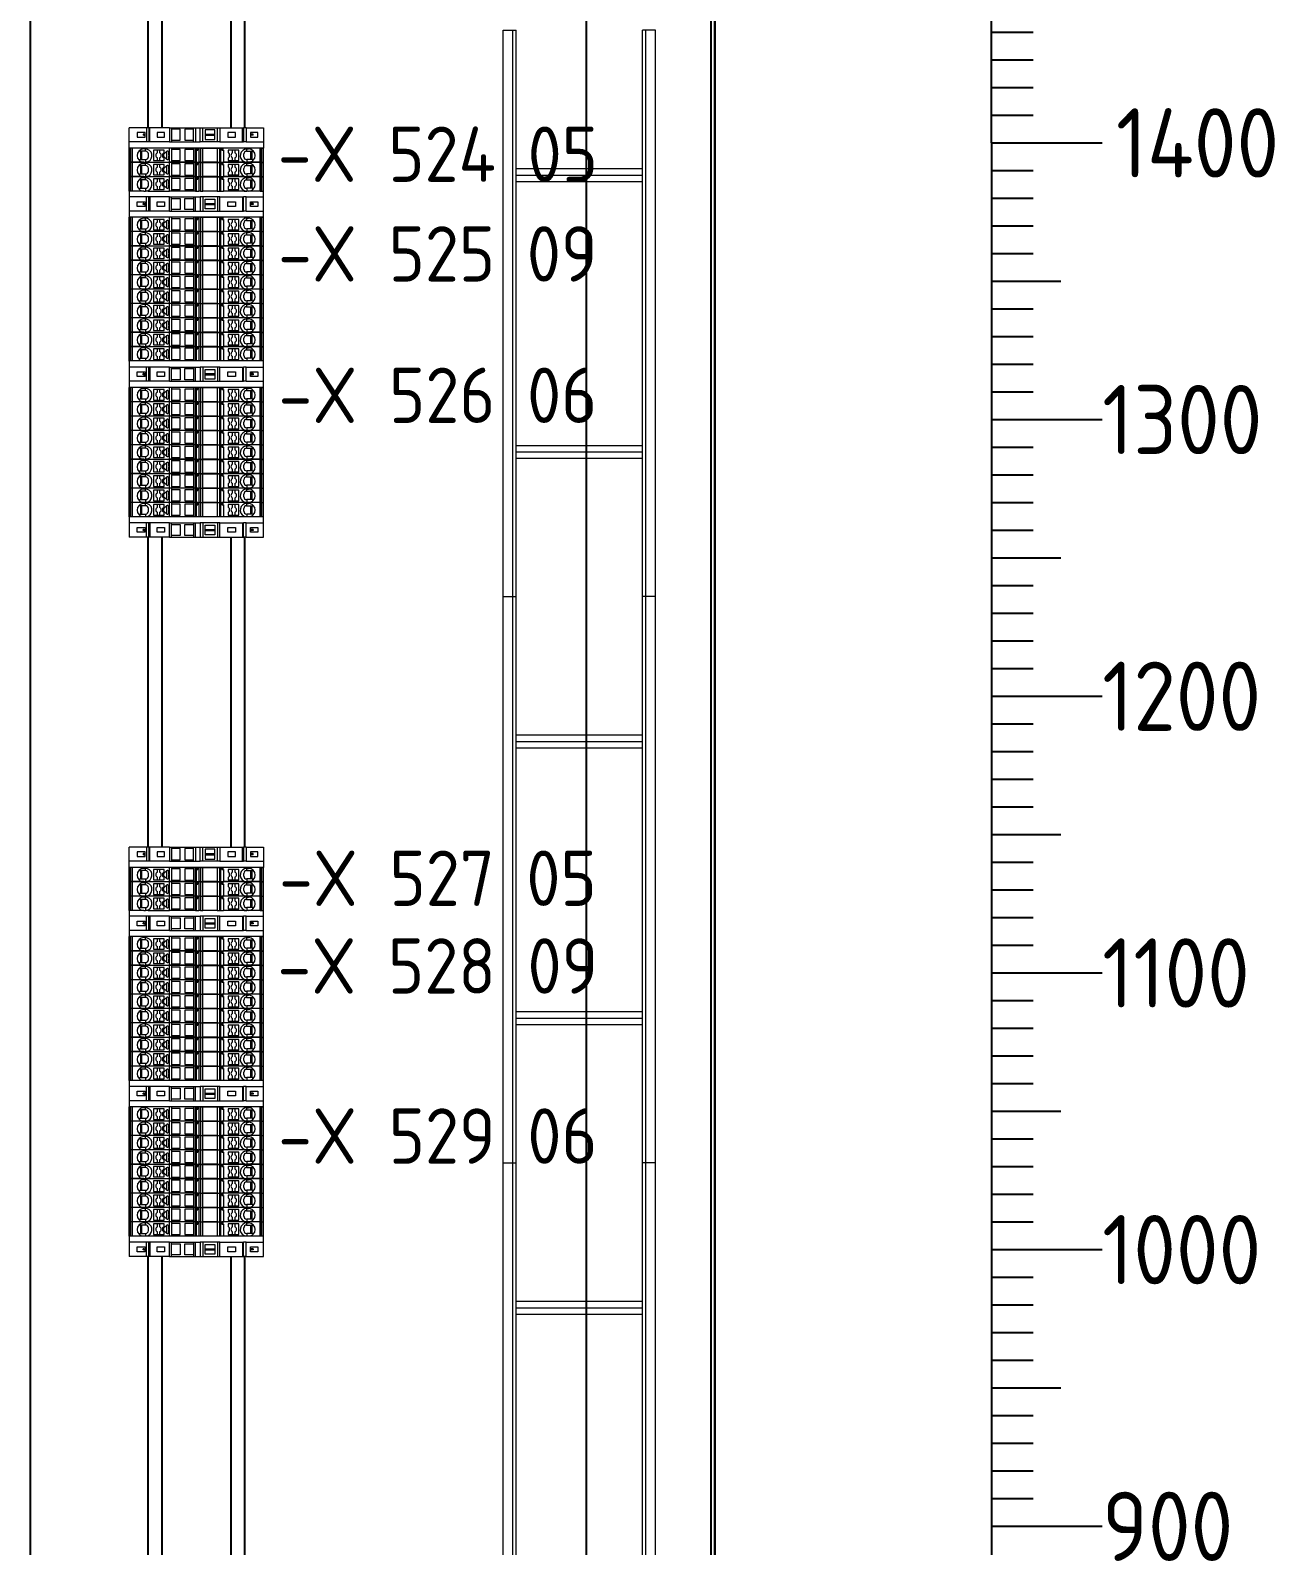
# Model space of a CAD drawing. Header units: millimetres. Extents: x 0 to 69574, y -5 to 41746.
# Drawn here: x 45980 to 46430, y 11662 to 12210 of the extents above; entities that cross this region are included whole.
import ezdxf
from ezdxf.enums import TextEntityAlignment as Align

# ---------------------------------------------------------------- set-up
doc = ezdxf.new("R2010")
doc.units = ezdxf.units.MM
doc.set_wipeout_variables(frame=1)
doc.layers.add('000-PI-Oprema', color=30, linetype='Continuous', lineweight=5)
doc.layers.add('SI-ORMAR-Oprema', color=30, linetype='Continuous', lineweight=5)
for name, color, linetype in [('000-PI-ORMAR', 2, 'Continuous'), ('000-PI_TEXT', 7, 'Continuous'), ('002-PI-Kabelska kanalica', 150, 'Continuous'), ('004-PI-DIN Šina', 3, 'Continuous')]:
    doc.layers.add(name, color=color, linetype=linetype)
doc.styles.add('PI0', font='isocpeur.ttf', dxfattribs={"width": 0.9})

# ---------------------------------------------------------------- blocks, each defined once
blk = doc.blocks.new('*U1095')
at = {"layer": '002-PI-Kabelska kanalica'}
blk.add_line((-20, -100), (-20, 1510), dxfattribs=at)
blk = doc.blocks.new('*U1407')
at = {"layer": '004-PI-DIN Šina'}
blk.add_lwpolyline([(1610, -17.5), (1610, 17.5), (0, 17.5), (0, -17.5)], close=True, dxfattribs=at)
for points in [[(0, 12.5), (1610, 12.5)], [(0, -12.5), (1610, -12.5)]]:
    blk.add_lwpolyline(points, dxfattribs=at)
blk = doc.blocks.new('*U1089')
at = {"layer": '000-PI-Oprema', "ltscale": 0.25}
for p, q in [((-5, 1336.55), (-0.33, 1336.55)), ((-5, 1336.55), (-0.33, 1336.55)), ((-5, 1131.88), (-5, 1336.55)), ((-1.5, 1336.55), (-1.5, 1336.55)), ((-1.5, 1131.88), (-1.5, 1336.55)), ((-0.33, 1131.88), (-0.33, 1336.55)), ((50, 1336.55), (45.33, 1336.55)), ((50, 1336.55), (45.33, 1336.55)), ((45.33, 1131.88), (45.33, 1336.55)), ((46.5, 1131.88), (46.5, 1336.55)), ((50, 1131.88), (50, 1336.55)), ((-0.33, 1286.55), (45.33, 1286.55)), ((-0.33, 1284.21), (45.33, 1284.21)), ((-0.33, 1186.55), (45.33, 1186.55)), ((-0.33, 1184.21), (45.33, 1184.21)), ((-5, 1131.88), (-0.33, 1131.88)), ((-5, 1131.88), (-0.33, 1131.88)), ((-5, 927.21), (-5, 1131.88)), ((-1.5, 1131.88), (-1.5, 1131.88)), ((-1.5, 927.21), (-1.5, 1131.88)), ((-0.33, 927.21), (-0.33, 1131.88)), ((50, 1131.88), (45.33, 1131.88)), ((50, 1131.88), (45.33, 1131.88)), ((45.33, 927.21), (45.33, 1131.88)), ((46.5, 927.21), (46.5, 1131.88)), ((50, 927.21), (50, 1131.88)), ((-0.33, 1081.88), (45.33, 1081.88)), ((-0.33, 1079.55), (45.33, 1079.55)), ((-0.33, 981.88), (45.33, 981.88)), ((-0.33, 979.55), (45.33, 979.55)), ((-5, 927.21), (-0.33, 927.21)), ((-5, 927.21), (-0.33, 927.21)), ((-5, 722.54), (-5, 927.21)), ((-1.5, 927.21), (-1.5, 927.21)), ((-1.5, 722.54), (-1.5, 927.21)), ((-0.33, 722.54), (-0.33, 927.21)), ((50, 927.21), (45.33, 927.21)), ((50, 927.21), (45.33, 927.21)), ((45.33, 722.54), (45.33, 927.21)), ((46.5, 722.54), (46.5, 927.21)), ((50, 722.54), (50, 927.21)), ((-0.33, 877.21), (45.33, 877.21)), ((-0.33, 874.88), (45.33, 874.88))]:
    blk.add_line(p, q, dxfattribs=at)
for points in [[(-0.33, 1281.88), (45.33, 1281.88)], [(-0.33, 1181.88), (45.33, 1181.88)], [(-0.33, 1077.21), (45.33, 1077.21)], [(-0.33, 977.21), (45.33, 977.21)], [(-0.33, 872.54), (45.33, 872.54)]]:
    blk.add_lwpolyline(points, dxfattribs=at)
blk = doc.blocks.new('montažnaa')
at = {"layer": '000-PI-ORMAR'}
blk.add_line((46867.64, 28809.4), (46867.64, 26919.4), dxfattribs=at)
blk = doc.blocks.new('*U402')
blk.add_wipeout([(-24.3, -7.35), (24.3, -7.35), (24.3, 0), (-24.3, 0)])
at = {"layer": 'SI-ORMAR-Oprema'}
for p, q in [((-18.03, 0), (-24.3, 0)), ((-18.03, 0), (-18.03, -5.15)), ((-17.1, 0), (-18.03, 0)), ((-17.1, 0), (-17.1, -5.15)), ((-17, 0), (-17.1, 0)), ((-17, -5.15), (-17, 0)), ((-16.74, 0), (-17, 0)), ((-16.74, -5.15), (-16.74, 0)), ((-9.72, 0), (-16.74, 0)), ((-9.72, 0), (-9, 0)), ((-9.72, 0), (-9.72, -5.15)), ((-9, 0), (-9, -0.57)), ((-9, 0), (-1, 0)), ((-1, 0), (-0.28, 0)), ((-1, -0.57), (-1, 0)), ((-0.28, 0), (1.39, 0)), ((-0.28, 0), (-0.28, -5.15)), ((1.39, 0), (2.32, 0)), ((1.39, -5.15), (1.39, 0)), ((2.32, 0), (7.69, 0)), ((2.32, -5.15), (2.32, 0)), ((7.69, -5.15), (7.69, 0)), ((7.69, 0), (8.51, 0)), ((8.51, 0), (8.51, -5.15)), ((8.51, 0), (16.74, 0)), ((16.74, -5.15), (16.74, 0)), ((16.74, 0), (17, 0)), ((17, 0), (17, -5.15)), ((17, 0), (17.1, 0)), ((17.1, 0), (17.1, -5.15)), ((18.03, 0), (17.1, 0)), ((18.03, 0), (18.03, -5.15)), ((18.03, 0), (24.3, 0)), ((24.3, 0), (24.3, -7.35)), ((-24.3, -7.35), (-24.3, 0)), ((-18.03, -5.15), (-24.3, -5.15)), ((-21.4, -1.72), (-21.4, -3.42)), ((-18.5, -1.72), (-21.4, -1.72)), ((-21.4, -3.42), (-18.5, -3.42)), ((-19.01, -2.37), (-19.15, -2.37)), ((-19.15, -2.37), (-19.15, -2.77)), ((-19.01, -2.77), (-19.15, -2.77)), ((-19.01, -2.37), (-18.5, -2.37)), ((-19.01, -2.77), (-19.01, -2.37)), ((-19.01, -2.77), (-18.5, -2.77)), ((-18.5, -2.37), (-18.5, -1.72)), ((-18.5, -2.77), (-18.5, -2.37)), ((-18.5, -3.42), (-18.5, -2.77)), ((-17.1, -5.15), (-18.03, -5.15)), ((-17, -5.15), (-17.1, -5.15)), ((-16.74, -5.15), (-17, -5.15)), ((-9.72, -5.15), (-16.74, -5.15)), ((-14.15, -1.72), (-14.15, -3.42)), ((-11.45, -1.72), (-14.15, -1.72)), ((-14.15, -3.42), (-11.45, -3.42)), ((-11.45, -3.42), (-11.45, -1.72)), ((-9.72, -5.15), (-9, -5.15)), ((-9, -0.57), (-9, -4.57)), ((-5.85, -0.57), (-9, -0.57)), ((-9, -4.57), (-9, -5.15)), ((-9, -4.57), (-5.85, -4.57)), ((-9, -5.15), (-1, -5.15)), ((-5.85, -4.57), (-5.85, -0.57)), ((-4.15, -0.57), (-4.15, -4.57)), ((-1, -0.57), (-4.15, -0.57)), ((-4.15, -4.57), (-1, -4.57)), ((-1, -4.57), (-1, -0.57)), ((-1, -5.15), (-1, -4.57)), ((-1, -5.15), (-0.28, -5.15)), ((-0.28, -5.15), (1.39, -5.15)), ((2.32, -5.15), (1.39, -5.15)), ((7.69, -5.15), (2.32, -5.15)), ((6.67, -0.82), (3.22, -0.82)), ((3.22, -0.82), (3.22, -2.37)), ((3.22, -2.37), (6.67, -2.37)), ((3.22, -2.37), (3.22, -2.77)), ((3.22, -2.77), (6.67, -2.77)), ((3.22, -2.77), (3.22, -4.32)), ((3.22, -4.32), (6.67, -4.32)), ((6.67, -2.37), (6.67, -0.82)), ((6.67, -2.77), (6.67, -2.37)), ((6.67, -4.32), (6.67, -2.77)), ((8.51, -5.15), (7.69, -5.15)), ((8.51, -5.15), (16.74, -5.15)), ((11.45, -1.72), (11.45, -3.42)), ((14.15, -1.72), (11.45, -1.72)), ((11.45, -3.42), (14.15, -3.42)), ((14.15, -3.42), (14.15, -1.72)), ((16.74, -5.15), (17, -5.15)), ((17, -5.15), (17.1, -5.15)), ((18.03, -5.15), (17.1, -5.15)), ((18.03, -5.15), (24.3, -5.15)), ((22.25, -1.72), (19.55, -1.72)), ((19.55, -1.72), (19.55, -2.37)), ((19.55, -2.37), (19.89, -2.37)), ((19.55, -2.37), (19.55, -2.77)), ((19.55, -2.77), (19.55, -3.42)), ((19.55, -2.77), (19.89, -2.77)), ((19.55, -3.42), (22.25, -3.42)), ((20.59, -2.37), (19.89, -2.37)), ((19.89, -2.77), (19.89, -2.37)), ((20.59, -2.77), (19.89, -2.77)), ((20.59, -2.77), (20.59, -2.37)), ((22.25, -3.42), (22.25, -1.72)), ((24.3, -7.35), (-24.3, -7.35))]:
    blk.add_line(p, q, dxfattribs=at)
blk = doc.blocks.new('*U403')
blk.add_wipeout([(-24.3, 2.2), (24.3, 2.2), (24.3, -7.35), (-24.3, -7.35)])
at = {"layer": 'SI-ORMAR-Oprema'}
for p, q in [((-24.3, 2.2), (-24.3, -7.35)), ((24.3, 2.2), (-24.3, 2.2)), ((-18.03, 0), (-24.3, 0)), ((24.3, -7.35), (24.3, 2.2)), ((-18.03, -5.15), (-24.3, -5.15)), ((-21.4, -3.42), (-21.4, -1.72)), ((-21.4, -1.72), (-18.5, -1.72)), ((-18.5, -3.42), (-21.4, -3.42)), ((-19.01, -2.38), (-19.15, -2.38)), ((-19.15, -2.78), (-19.15, -2.38)), ((-19.01, -2.78), (-19.15, -2.78)), ((-19.01, -2.38), (-19.01, -2.78)), ((-19.01, -2.38), (-18.5, -2.38)), ((-19.01, -2.78), (-18.5, -2.78)), ((-18.5, -1.72), (-18.5, -2.38)), ((-18.5, -2.38), (-18.5, -2.78)), ((-18.5, -2.78), (-18.5, -3.42)), ((-18.03, -5.15), (-18.03, 0)), ((-17.1, 0), (-18.03, 0)), ((-17.1, -5.15), (-18.03, -5.15)), ((-17.1, -5.15), (-17.1, 0)), ((-17, 0), (-17.1, 0)), ((-17, -5.15), (-17.1, -5.15)), ((-17, 0), (-17, -5.15)), ((-16.74, 0), (-17, 0)), ((-16.74, -5.15), (-17, -5.15)), ((-16.74, 0), (-16.74, -5.15)), ((-9.72, 0), (-16.74, 0)), ((-9.72, -5.15), (-16.74, -5.15)), ((-14.15, -1.72), (-11.45, -1.72)), ((-14.15, -3.42), (-14.15, -1.72)), ((-11.45, -3.42), (-14.15, -3.42)), ((-11.45, -1.72), (-11.45, -3.42)), ((-9.72, 0), (-9, 0)), ((-9.72, -5.15), (-9.72, 0)), ((-9.72, -5.15), (-9, -5.15)), ((-9, -0.57), (-9, 0)), ((-9, 0), (-1, 0)), ((-9, -4.57), (-9, -0.57)), ((-9, -0.57), (-5.85, -0.57)), ((-5.85, -4.57), (-9, -4.57)), ((-9, -5.15), (-9, -4.57)), ((-9, -5.15), (-1, -5.15)), ((-5.85, -0.57), (-5.85, -4.57)), ((-4.15, -0.57), (-1, -0.57)), ((-4.15, -4.57), (-4.15, -0.57)), ((-1, -4.57), (-4.15, -4.57)), ((-1, 0), (-1, -0.57)), ((-1, 0), (-0.28, 0)), ((-1, -0.57), (-1, -4.57)), ((-1, -4.57), (-1, -5.15)), ((-1, -5.15), (-0.28, -5.15)), ((-0.28, 0), (1.39, 0)), ((-0.28, -5.15), (-0.28, 0)), ((-0.28, -5.15), (1.39, -5.15)), ((2.32, 0), (1.39, 0)), ((1.39, 0), (1.39, -5.15)), ((1.39, -5.15), (2.32, -5.15)), ((7.69, 0), (2.32, 0)), ((2.32, 0), (2.32, -5.15)), ((2.32, -5.15), (7.69, -5.15)), ((3.22, -0.82), (6.67, -0.82)), ((3.22, -2.38), (3.22, -0.82)), ((3.22, -2.38), (6.67, -2.38)), ((3.22, -2.78), (3.22, -2.38)), ((3.22, -2.78), (6.67, -2.78)), ((3.22, -4.32), (3.22, -2.78)), ((6.67, -4.32), (3.22, -4.32)), ((6.67, -0.82), (6.67, -2.38)), ((6.67, -2.38), (6.67, -2.78)), ((6.67, -2.78), (6.67, -4.32)), ((7.69, 0), (7.69, -5.15)), ((8.51, 0), (7.69, 0)), ((7.69, -5.15), (8.51, -5.15)), ((8.51, -5.15), (8.51, 0)), ((8.51, 0), (16.74, 0)), ((8.51, -5.15), (16.74, -5.15)), ((11.45, -1.72), (14.15, -1.72)), ((11.45, -3.42), (11.45, -1.72)), ((14.15, -3.42), (11.45, -3.42)), ((14.15, -1.72), (14.15, -3.42)), ((16.74, 0), (16.74, -5.15)), ((16.74, 0), (17, 0)), ((16.74, -5.15), (17, -5.15)), ((17, -5.15), (17, 0)), ((17, 0), (17.1, 0)), ((17, -5.15), (17.1, -5.15)), ((18.03, 0), (17.1, 0)), ((17.1, -5.15), (17.1, 0)), ((18.03, -5.15), (17.1, -5.15)), ((18.03, 0), (24.3, 0)), ((18.03, -5.15), (18.03, 0)), ((18.03, -5.15), (24.3, -5.15)), ((19.55, -2.38), (19.55, -1.72)), ((19.55, -1.72), (22.25, -1.72)), ((19.55, -2.78), (19.55, -2.38)), ((19.55, -2.38), (19.89, -2.38)), ((19.55, -2.78), (19.89, -2.78)), ((19.55, -3.42), (19.55, -2.78)), ((22.25, -3.42), (19.55, -3.42)), ((19.89, -2.38), (19.89, -2.78)), ((20.59, -2.38), (19.89, -2.38)), ((20.59, -2.78), (19.89, -2.78)), ((20.59, -2.38), (20.59, -2.78)), ((22.25, -1.72), (22.25, -3.42)), ((24.3, -7.35), (-24.3, -7.35))]:
    blk.add_line(p, q, dxfattribs=at)
blk = doc.blocks.new('*U457')
blk.add_wipeout([(47227.3, 37326.63), (47227.3, 37321.48), (47275.9, 37321.48), (47275.9, 37326.63)])
at = {"layer": '000-PI-Oprema'}
for p, q in [((47227.3, 37321.48), (47227.3, 37326.63)), ((47227.85, 37326.63), (47227.3, 37326.63)), ((47228.39, 37326.63), (47227.85, 37326.63)), ((47227.85, 37321.48), (47227.85, 37326.63)), ((47228.39, 37321.48), (47228.39, 37326.63)), ((47228.56, 37326.63), (47228.39, 37326.63)), ((47228.56, 37321.48), (47228.56, 37326.63)), ((47241.88, 37326.63), (47228.56, 37326.63)), ((47231, 37325.48), (47230.9, 37325.58)), ((47231.45, 37325.48), (47231, 37325.48)), ((47231.45, 37325.48), (47231.45, 37322.48)), ((47231.6, 37325.48), (47231.45, 37325.48)), ((47231.6, 37322.48), (47231.6, 37325.48)), ((47231.85, 37325.48), (47231.6, 37325.48)), ((47231.85, 37325.48), (47231.85, 37322.48)), ((47233.2, 37325.48), (47231.85, 37325.48)), ((47233.2, 37326.28), (47232.6, 37326.28)), ((47233.2, 37325.48), (47233.2, 37326.28)), ((47233.3, 37325.48), (47233.2, 37325.48)), ((47237.55, 37325.88), (47236.15, 37325.88)), ((47236.15, 37325.88), (47236.15, 37322.08)), ((47238.35, 37325.88), (47237.55, 37325.88)), ((47237.55, 37324.9), (47237.55, 37325.88)), ((47239.95, 37325.88), (47238.35, 37325.88)), ((47238.35, 37325.88), (47238.35, 37324.9)), ((47239.55, 37324.58), (47239.95, 37324.98)), ((47239.95, 37324.98), (47239.95, 37325.88)), ((47240.78, 37325.37), (47240.78, 37322.6)), ((47241.88, 37321.48), (47241.88, 37326.63)), ((47242.6, 37326.63), (47241.88, 37326.63)), ((47242.6, 37326.63), (47242.6, 37326.06)), ((47250.6, 37326.63), (47242.6, 37326.63)), ((47242.6, 37326.06), (47242.6, 37322.06)), ((47245.75, 37326.06), (47242.6, 37326.06)), ((47245.75, 37322.06), (47245.75, 37326.06)), ((47247.45, 37326.06), (47247.45, 37322.06)), ((47250.6, 37326.06), (47247.45, 37326.06)), ((47250.6, 37326.63), (47250.6, 37326.06)), ((47251.32, 37326.63), (47250.6, 37326.63)), ((47250.6, 37326.06), (47250.6, 37322.06)), ((47251.32, 37326.63), (47251.75, 37326.63)), ((47251.32, 37321.48), (47251.32, 37326.63)), ((47251.65, 37321.48), (47251.65, 37325.83)), ((47251.65, 37325.83), (47251.75, 37325.83)), ((47251.75, 37325.83), (47251.75, 37326.63)), ((47252.21, 37326.63), (47251.75, 37326.63)), ((47251.75, 37325.83), (47252.21, 37325.83)), ((47252.21, 37326.63), (47252.56, 37326.63)), ((47252.21, 37325.83), (47252.21, 37326.63)), ((47253.07, 37326.63), (47252.56, 37326.63)), ((47252.56, 37326.63), (47252.56, 37321.48)), ((47253.07, 37326.63), (47253.07, 37321.48)), ((47253.07, 37326.63), (47253.98, 37326.63)), ((47253.98, 37321.48), (47253.98, 37326.63)), ((47253.98, 37326.63), (47259.12, 37326.63)), ((47259.12, 37326.63), (47259.12, 37321.48)), ((47259.12, 37326.63), (47260.03, 37326.63)), ((47260.03, 37326.63), (47260.03, 37321.48)), ((47260.03, 37326.63), (47260.54, 37326.63)), ((47260.54, 37321.48), (47260.54, 37326.63)), ((47260.54, 37326.63), (47260.89, 37326.63)), ((47260.89, 37325.83), (47260.89, 37326.63)), ((47261.35, 37326.63), (47260.89, 37326.63)), ((47260.89, 37325.83), (47261.35, 37325.83)), ((47261.35, 37325.83), (47261.35, 37326.63)), ((47274.65, 37326.63), (47261.35, 37326.63)), ((47261.35, 37325.83), (47261.45, 37325.83)), ((47261.45, 37325.83), (47261.45, 37321.48)), ((47264.75, 37325.88), (47263.15, 37325.88)), ((47263.15, 37325.88), (47263.15, 37324.98)), ((47263.15, 37324.98), (47263.55, 37324.58)), ((47264.75, 37324.9), (47264.75, 37325.88)), ((47265.55, 37325.88), (47264.75, 37325.88)), ((47265.55, 37325.88), (47265.55, 37324.9)), ((47266.95, 37325.88), (47265.55, 37325.88)), ((47266.95, 37322.08), (47266.95, 37325.88)), ((47269.8, 37325.48), (47269.9, 37325.48)), ((47269.9, 37326.28), (47270.5, 37326.28)), ((47269.9, 37325.48), (47269.9, 37326.28)), ((47269.9, 37325.48), (47271.25, 37325.48)), ((47271.25, 37325.48), (47271.25, 37322.48)), ((47271.25, 37325.48), (47271.5, 37325.48)), ((47271.5, 37322.48), (47271.5, 37325.48)), ((47271.5, 37325.48), (47271.65, 37325.48)), ((47271.65, 37325.48), (47271.65, 37322.48)), ((47271.65, 37325.48), (47272.1, 37325.48)), ((47272.1, 37325.48), (47272.2, 37325.58)), ((47274.65, 37321.48), (47274.65, 37326.63)), ((47274.65, 37326.63), (47274.82, 37326.63)), ((47274.82, 37321.48), (47274.82, 37326.63)), ((47274.82, 37326.63), (47275.35, 37326.63)), ((47275.35, 37321.48), (47275.35, 37326.63)), ((47275.35, 37326.63), (47275.9, 37326.63)), ((47275.9, 37321.48), (47275.9, 37326.63)), ((47227.85, 37321.48), (47227.3, 37321.48)), ((47228.39, 37321.48), (47227.85, 37321.48)), ((47228.56, 37321.48), (47228.39, 37321.48)), ((47231.6, 37321.48), (47228.56, 37321.48)), ((47230.9, 37322.19), (47231.2, 37322.48)), ((47231.2, 37322.48), (47231.45, 37322.48)), ((47231.45, 37322.48), (47231.6, 37322.48)), ((47231.6, 37322.48), (47231.85, 37322.48)), ((47231.6, 37321.7), (47231.6, 37321.48)), ((47232.6, 37321.48), (47231.6, 37321.48)), ((47231.85, 37322.48), (47233.2, 37322.48)), ((47232.6, 37321.48), (47233.2, 37321.48)), ((47233.3, 37322.48), (47233.2, 37322.48)), ((47233.2, 37322.48), (47233.2, 37321.48)), ((47234.2, 37321.48), (47233.2, 37321.48)), ((47234.2, 37321.48), (47234.2, 37321.7)), ((47234.2, 37321.48), (47241.88, 37321.48)), ((47236.15, 37322.08), (47237.55, 37322.08)), ((47237.55, 37322.08), (47237.55, 37323.07)), ((47237.55, 37322.08), (47238.35, 37322.08)), ((47238.35, 37323.07), (47238.35, 37322.08)), ((47238.35, 37322.08), (47239.95, 37322.08)), ((47239.55, 37323.38), (47239.55, 37324.58)), ((47239.95, 37322.98), (47239.55, 37323.38)), ((47239.95, 37322.08), (47239.95, 37322.98)), ((47242.6, 37321.48), (47241.88, 37321.48)), ((47242.6, 37322.06), (47245.75, 37322.06)), ((47242.6, 37322.06), (47242.6, 37321.48)), ((47250.6, 37321.48), (47242.6, 37321.48)), ((47247.45, 37322.06), (47250.6, 37322.06)), ((47250.6, 37322.06), (47250.6, 37321.48)), ((47251.32, 37321.48), (47250.6, 37321.48)), ((47251.32, 37321.48), (47251.65, 37321.48)), ((47251.65, 37321.48), (47252.56, 37321.48)), ((47253.07, 37321.48), (47252.56, 37321.48)), ((47253.07, 37321.48), (47253.98, 37321.48)), ((47259.12, 37321.48), (47253.98, 37321.48)), ((47259.12, 37321.48), (47260.03, 37321.48)), ((47260.03, 37321.48), (47260.54, 37321.48)), ((47260.54, 37321.48), (47261.45, 37321.48)), ((47268.9, 37321.48), (47261.45, 37321.48)), ((47263.55, 37323.38), (47263.15, 37322.98)), ((47263.15, 37322.98), (47263.15, 37322.08)), ((47263.15, 37322.08), (47264.75, 37322.08)), ((47263.55, 37324.58), (47263.55, 37323.38)), ((47264.75, 37322.08), (47264.75, 37323.07)), ((47264.75, 37322.08), (47265.55, 37322.08)), ((47265.55, 37323.07), (47265.55, 37322.08)), ((47265.55, 37322.08), (47266.95, 37322.08)), ((47268.8, 37323.48), (47268.8, 37324.48)), ((47268.9, 37321.48), (47268.9, 37321.7)), ((47268.9, 37321.48), (47269.9, 37321.48)), ((47269.8, 37322.48), (47269.9, 37322.48)), ((47271.25, 37322.48), (47269.9, 37322.48)), ((47269.9, 37322.48), (47269.9, 37321.48)), ((47270.5, 37321.48), (47269.9, 37321.48)), ((47271.5, 37321.48), (47270.5, 37321.48)), ((47271.5, 37322.48), (47271.25, 37322.48)), ((47271.65, 37322.48), (47271.5, 37322.48)), ((47271.5, 37321.7), (47271.5, 37321.48)), ((47274.65, 37321.48), (47271.5, 37321.48)), ((47271.9, 37322.48), (47271.65, 37322.48)), ((47272.2, 37322.19), (47271.9, 37322.48)), ((47274.65, 37321.48), (47274.82, 37321.48)), ((47274.82, 37321.48), (47275.35, 37321.48)), ((47275.35, 37321.48), (47275.9, 37321.48))]:
    blk.add_line(p, q, dxfattribs=at)
for centre, radius, start, end in [((47232.6, 37323.88), 2.4, 135, 225), ((47232.6, 37323.88), 2.4, 90, 135), ((47233.2, 37323.88), 2.4, 294.6243, 90), ((47233.3, 37324.48), 1, 0, 90), ((47241.15, 37325.03), 0.5, 5.4406, 134.9997), ((47269.9, 37323.88), 2.4, 90, 245.3757), ((47269.8, 37324.48), 1, 90, 180), ((47270.5, 37323.88), 2.4, 45, 90), ((47270.5, 37323.88), 2.4, 315, 45), ((47232.6, 37323.88), 2.4, 225, 245.3757), ((47232.6, 37323.88), 2.4, 245.3757, 270), ((47233.2, 37323.88), 2.4, 270, 294.6243), ((47233.3, 37323.48), 1, 270, 360), ((47237.95, 37323.98), 1, 113.5782, 246.4218), ((47237.95, 37323.98), 1, 293.5782, 66.4218), ((47241.15, 37322.93), 0.5, 225, 354.5597), ((47265.15, 37323.98), 1, 113.5782, 246.4218), ((47265.15, 37323.98), 1, 293.5782, 66.4218), ((47269.8, 37323.48), 1, 180, 270), ((47269.9, 37323.88), 2.4, 245.3757, 270), ((47270.5, 37323.88), 2.4, 270, 294.6243), ((47270.5, 37323.88), 2.4, 294.6243, 315)]:
    blk.add_arc(centre, radius, start, end, dxfattribs=at)
for points in [[(47240.78, 37325.37), (47240.55, 37325.14), (47240.32, 37324.91), (47240.09, 37324.68), (47239.85, 37324.44)], [(47240.8, 37325.39), (47240.79, 37325.38), (47240.78, 37325.37)], [(47241.75, 37323.98), (47241.73, 37324.26), (47241.7, 37324.53), (47241.67, 37324.81), (47241.65, 37325.08)], [(47234.3, 37323.48), (47234.3, 37323.61), (47234.3, 37323.74), (47234.3, 37323.87), (47234.3, 37324.01), (47234.3, 37324.14), (47234.3, 37324.26), (47234.3, 37324.38), (47234.3, 37324.48)], [(47239.85, 37323.53), (47239.85, 37323.76), (47239.85, 37323.98), (47239.85, 37324.21), (47239.85, 37324.44)], [(47240.78, 37322.6), (47240.55, 37322.83), (47240.32, 37323.05), (47240.09, 37323.29), (47239.85, 37323.53)], [(47240.8, 37322.58), (47240.79, 37322.59), (47240.78, 37322.6)], [(47241.65, 37322.89), (47241.67, 37323.16), (47241.7, 37323.44), (47241.73, 37323.71), (47241.75, 37323.98)]]:
    blk.add_spline(points, degree=3, dxfattribs=at)
blk = doc.blocks.new('*U1601')
at = {"layer": '000-PI-Oprema'}
blk.add_blockref('*U457', (-47251.6, -37324.06), dxfattribs=at)
blk = doc.blocks.new('*U1602')
at = {"layer": '000-PI-Oprema', "color": 0, "linetype": 'ByBlock', "lineweight": -2, "transparency": 16777216}
blk.add_blockref('*U1601', (0, 0), dxfattribs=at)
blk.add_blockref('*U1601', (0, -5.2), dxfattribs=at)
blk.add_blockref('*U1601', (0, -10.4), dxfattribs=at)
blk.add_blockref('*U1601', (0, -15.6), dxfattribs=at)
blk.add_blockref('*U1601', (0, -20.8), dxfattribs=at)
blk.add_blockref('*U1601', (0, -26), dxfattribs=at)
blk.add_blockref('*U1601', (0, -31.2), dxfattribs=at)
blk.add_blockref('*U1601', (0, -36.4), dxfattribs=at)
blk.add_blockref('*U1601', (0, -41.6), dxfattribs=at)
blk.add_blockref('*U1601', (0, -46.8), dxfattribs=at)
blk = doc.blocks.new('*U1599')
at = {"layer": '000-PI-Oprema'}
blk.add_blockref('*U457', (-47251.6, -37324.06), dxfattribs=at)
blk = doc.blocks.new('*U1600')
at = {"layer": '000-PI-Oprema', "color": 0, "linetype": 'ByBlock', "lineweight": -2, "transparency": 16777216}
blk.add_blockref('*U1599', (0, 0), dxfattribs=at)
blk.add_blockref('*U1599', (0, -5.2), dxfattribs=at)
blk.add_blockref('*U1599', (0, -10.4), dxfattribs=at)
blk.add_blockref('*U1599', (0, -15.6), dxfattribs=at)
blk.add_blockref('*U1599', (0, -20.8), dxfattribs=at)
blk.add_blockref('*U1599', (0, -26), dxfattribs=at)
blk.add_blockref('*U1599', (0, -31.2), dxfattribs=at)
blk.add_blockref('*U1599', (0, -36.4), dxfattribs=at)
blk.add_blockref('*U1599', (0, -41.6), dxfattribs=at)
blk = doc.blocks.new('*U404')
blk.add_wipeout([(-24.3, 0), (24.3, 0), (24.3, -7.35), (-24.3, -7.35)])
at = {"layer": 'SI-ORMAR-Oprema'}
for p, q in [((24.3, 0), (-24.3, 0)), ((24.3, -7.35), (24.3, 0)), ((-24.3, 0), (-24.3, -7.35)), ((-18.03, -2.2), (-24.3, -2.2)), ((-21.4, -5.62), (-21.4, -3.92)), ((-21.4, -3.92), (-18.5, -3.92)), ((-19.01, -4.58), (-19.15, -4.58)), ((-19.15, -4.98), (-19.15, -4.58)), ((-19.01, -4.98), (-19.15, -4.98)), ((-19.01, -4.58), (-19.01, -4.98)), ((-19.01, -4.58), (-18.5, -4.58)), ((-19.01, -4.98), (-18.5, -4.98)), ((-18.5, -3.92), (-18.5, -4.58)), ((-18.5, -4.58), (-18.5, -4.98)), ((-18.5, -4.98), (-18.5, -5.62)), ((-18.03, -7.35), (-18.03, -2.2)), ((-17.1, -2.2), (-18.03, -2.2)), ((-17.1, -7.35), (-17.1, -2.2)), ((-17, -2.2), (-17.1, -2.2)), ((-17, -2.2), (-17, -7.35)), ((-16.74, -2.2), (-17, -2.2)), ((-16.74, -2.2), (-16.74, -7.35)), ((-9.72, -2.2), (-16.74, -2.2)), ((-14.15, -3.92), (-11.45, -3.92)), ((-14.15, -5.62), (-14.15, -3.92)), ((-11.45, -3.92), (-11.45, -5.62)), ((-9.72, -2.2), (-9, -2.2)), ((-9.72, -7.35), (-9.72, -2.2)), ((-9, -2.77), (-9, -2.2)), ((-9, -2.2), (-1, -2.2)), ((-9, -6.77), (-9, -2.77)), ((-9, -2.77), (-5.85, -2.77)), ((-5.85, -2.77), (-5.85, -6.77)), ((-4.15, -2.77), (-1, -2.77)), ((-4.15, -6.77), (-4.15, -2.77)), ((-1, -2.2), (-1, -2.77)), ((-1, -2.2), (-0.28, -2.2)), ((-1, -2.77), (-1, -6.77)), ((-0.28, -2.2), (1.39, -2.2)), ((-0.28, -7.35), (-0.28, -2.2)), ((2.32, -2.2), (1.39, -2.2)), ((1.39, -2.2), (1.39, -7.35)), ((7.69, -2.2), (2.32, -2.2)), ((2.32, -2.2), (2.32, -7.35)), ((3.22, -3.02), (6.67, -3.02)), ((3.22, -4.58), (3.22, -3.02)), ((3.22, -4.58), (6.67, -4.58)), ((3.22, -4.98), (3.22, -4.58)), ((3.22, -4.98), (6.67, -4.98)), ((3.22, -6.52), (3.22, -4.98)), ((6.67, -3.02), (6.67, -4.58)), ((6.67, -4.58), (6.67, -4.98)), ((6.67, -4.98), (6.67, -6.52)), ((7.69, -2.2), (7.69, -7.35)), ((8.51, -2.2), (7.69, -2.2)), ((8.51, -7.35), (8.51, -2.2)), ((8.51, -2.2), (16.74, -2.2)), ((11.45, -3.92), (14.15, -3.92)), ((11.45, -5.62), (11.45, -3.92)), ((14.15, -3.92), (14.15, -5.62)), ((16.74, -2.2), (16.74, -7.35)), ((16.74, -2.2), (17, -2.2)), ((17, -7.35), (17, -2.2)), ((17, -2.2), (17.1, -2.2)), ((18.03, -2.2), (17.1, -2.2)), ((17.1, -7.35), (17.1, -2.2)), ((18.03, -2.2), (24.3, -2.2)), ((18.03, -7.35), (18.03, -2.2)), ((19.55, -4.58), (19.55, -3.92)), ((19.55, -3.92), (22.25, -3.92)), ((19.55, -4.98), (19.55, -4.58)), ((19.55, -4.58), (19.89, -4.58)), ((19.55, -4.98), (19.89, -4.98)), ((19.55, -5.62), (19.55, -4.98)), ((19.89, -4.58), (19.89, -4.98)), ((20.59, -4.58), (19.89, -4.58)), ((20.59, -4.98), (19.89, -4.98)), ((20.59, -4.58), (20.59, -4.98)), ((22.25, -3.92), (22.25, -5.62)), ((-18.03, -7.35), (-24.3, -7.35)), ((-18.5, -5.62), (-21.4, -5.62)), ((-17.1, -7.35), (-18.03, -7.35)), ((-17, -7.35), (-17.1, -7.35)), ((-16.74, -7.35), (-17, -7.35)), ((-9.72, -7.35), (-16.74, -7.35)), ((-11.45, -5.62), (-14.15, -5.62)), ((-9.72, -7.35), (-9, -7.35)), ((-5.85, -6.77), (-9, -6.77)), ((-9, -7.35), (-9, -6.77)), ((-9, -7.35), (-1, -7.35)), ((-1, -6.77), (-4.15, -6.77)), ((-1, -6.77), (-1, -7.35)), ((-1, -7.35), (-0.28, -7.35)), ((-0.28, -7.35), (1.39, -7.35)), ((1.39, -7.35), (2.32, -7.35)), ((2.32, -7.35), (7.69, -7.35)), ((6.67, -6.52), (3.22, -6.52)), ((7.69, -7.35), (8.51, -7.35)), ((8.51, -7.35), (16.74, -7.35)), ((14.15, -5.62), (11.45, -5.62)), ((16.74, -7.35), (17, -7.35)), ((17, -7.35), (17.1, -7.35)), ((18.03, -7.35), (17.1, -7.35)), ((18.03, -7.35), (24.3, -7.35)), ((22.25, -5.62), (19.55, -5.62))]:
    blk.add_line(p, q, dxfattribs=at)
blk = doc.blocks.new('*U1607')
at = {"layer": '000-PI-Oprema'}
blk.add_blockref('*U457', (-47251.6, -37324.06), dxfattribs=at)
blk = doc.blocks.new('*U1608')
at = {"layer": '000-PI-Oprema', "color": 0, "linetype": 'ByBlock', "lineweight": -2, "transparency": 16777216}
blk.add_blockref('*U1607', (0, 0), dxfattribs=at)
blk.add_blockref('*U1607', (0, -5.2), dxfattribs=at)
blk.add_blockref('*U1607', (0, -10.4), dxfattribs=at)
blk = doc.blocks.new('*U1609')
at = {"layer": '000-PI-Oprema'}
blk.add_blockref('*U457', (-47251.6, -37324.06), dxfattribs=at)
blk = doc.blocks.new('*U1610')
at = {"layer": '000-PI-Oprema', "color": 0, "linetype": 'ByBlock', "lineweight": -2, "transparency": 16777216}
blk.add_blockref('*U1609', (0, 0), dxfattribs=at)
blk.add_blockref('*U1609', (0, -5.2), dxfattribs=at)
blk.add_blockref('*U1609', (0, -10.4), dxfattribs=at)
blk = doc.blocks.new('skala_2300')
for p, q in [((0, 1400), (0, 2300)), ((0, 1440), (15, 1440)), ((0, 1430), (15, 1430)), ((0, 1420), (15, 1420)), ((0, 1410), (15, 1410)), ((0, 1400), (40, 1400)), ((0, 1400), (0, 540)), ((0, 1400), (40, 1400)), ((0, 1390), (15, 1390)), ((0, 1380), (15, 1380)), ((0, 1370), (15, 1370)), ((0, 1360), (15, 1360)), ((0, 1350), (25, 1350)), ((0, 1340), (15, 1340)), ((0, 1330), (15, 1330)), ((0, 1320), (15, 1320)), ((0, 1310), (15, 1310)), ((0, 1300), (40, 1300)), ((0, 1290), (15, 1290)), ((0, 1280), (15, 1280)), ((0, 1270), (15, 1270)), ((0, 1260), (15, 1260)), ((0, 1250), (25, 1250)), ((0, 1240), (15, 1240)), ((0, 1230), (15, 1230)), ((0, 1220), (15, 1220)), ((0, 1210), (15, 1210)), ((0, 1200), (40, 1200)), ((0, 1200), (40, 1200)), ((0, 1200), (40, 1200)), ((0, 1190), (15, 1190)), ((0, 1180), (15, 1180)), ((0, 1170), (15, 1170)), ((0, 1160), (15, 1160)), ((0, 1150), (25, 1150)), ((0, 1140), (15, 1140)), ((0, 1130), (15, 1130)), ((0, 1120), (15, 1120)), ((0, 1110), (15, 1110)), ((0, 1100), (40, 1100)), ((0, 1090), (15, 1090)), ((0, 1080), (15, 1080)), ((0, 1070), (15, 1070)), ((0, 1060), (15, 1060)), ((0, 1050), (25, 1050)), ((0, 1040), (15, 1040)), ((0, 1030), (15, 1030)), ((0, 1020), (15, 1020)), ((0, 1010), (15, 1010)), ((0, 1000), (40, 1000)), ((0, 1000), (40, 1000)), ((0, 1000), (40, 1000)), ((0, 1000), (40, 1000)), ((0, 990), (15, 990)), ((0, 980), (15, 980)), ((0, 970), (15, 970)), ((0, 960), (15, 960)), ((0, 950), (25, 950)), ((0, 940), (15, 940)), ((0, 930), (15, 930)), ((0, 920), (15, 920)), ((0, 910), (15, 910)), ((0, 900), (40, 900))]:
    blk.add_line(p, q)
at = {"style": 'PI0', "width": 0.9}
for s, p in [('1400', (44.97, 1400)), ('1300', (40, 1300)), ('1200', (40, 1200)), ('1100', (40, 1100)), ('1000', (40, 1000)), ('900', (40, 900))]:
    blk.add_text(s, height=25, dxfattribs=at).set_placement(p, align=Align.MIDDLE_LEFT)
blk = doc.blocks.new('*U1644')
at = {"layer": '000-PI-Oprema'}
blk.add_blockref('*U457', (-47251.6, -37324.06), dxfattribs=at)
blk = doc.blocks.new('*U1641')
at = {"layer": '000-PI-Oprema', "color": 0, "linetype": 'ByBlock', "lineweight": -2, "transparency": 16777216}
blk.add_blockref('*U1644', (0, 0), dxfattribs=at)
blk.add_blockref('*U1644', (0, -5.2), dxfattribs=at)
blk.add_blockref('*U1644', (0, -10.4), dxfattribs=at)
blk.add_blockref('*U1644', (0, -15.6), dxfattribs=at)
blk.add_blockref('*U1644', (0, -20.8), dxfattribs=at)
blk.add_blockref('*U1644', (0, -26), dxfattribs=at)
blk.add_blockref('*U1644', (0, -31.2), dxfattribs=at)
blk.add_blockref('*U1644', (0, -36.4), dxfattribs=at)
blk.add_blockref('*U1644', (0, -41.6), dxfattribs=at)
blk.add_blockref('*U1644', (0, -46.8), dxfattribs=at)
blk = doc.blocks.new('*U1642')
at = {"layer": '000-PI-Oprema'}
blk.add_blockref('*U457', (-47251.6, -37324.06), dxfattribs=at)
blk = doc.blocks.new('*U1643')
at = {"layer": '000-PI-Oprema', "color": 0, "linetype": 'ByBlock', "lineweight": -2, "transparency": 16777216}
blk.add_blockref('*U1642', (0, 0), dxfattribs=at)
blk.add_blockref('*U1642', (0, -5.2), dxfattribs=at)
blk.add_blockref('*U1642', (0, -10.4), dxfattribs=at)
blk.add_blockref('*U1642', (0, -15.6), dxfattribs=at)
blk.add_blockref('*U1642', (0, -20.8), dxfattribs=at)
blk.add_blockref('*U1642', (0, -26), dxfattribs=at)
blk.add_blockref('*U1642', (0, -31.2), dxfattribs=at)
blk.add_blockref('*U1642', (0, -36.4), dxfattribs=at)
blk.add_blockref('*U1642', (0, -41.6), dxfattribs=at)

msp = doc.modelspace()

# ---------------------------------------------------------------- linework, layer by layer
at = {"layer": '000-PI-ORMAR'}
for p, q in [((46226.483, 12761.404), (46226.483, 10776.904)), ((46227.983, 12761.404), (46227.983, 10776.904)), ((46227.995, 10776.904), (46227.995, 12761.404))]:
    msp.add_line(p, q, dxfattribs=at)

# ---------------------------------------------------------------- block references
msp.add_blockref('skala_2300', (46327.983, 10768.904))
for name, p, rotation in [('*U1095', (45960.483, 12339.404), 180), ('*U1407', (46040.483, 12439.404), 270)]:
    msp.add_blockref(name, p, dxfattribs=dict(rotation=rotation))
at = {"layer": '000-PI-Oprema'}
for name, p in [('montažnaa', (-686.158, -16100)), ('*U1089', (46156.483, 10873.042))]:
    msp.add_blockref(name, p, dxfattribs=at)

# ---------------------------------------------------------------- texts
at = {"layer": '000-PI_TEXT', "style": 'PI0', "width": 0.9}
for s, p in [('-X 524 05', (46127.822, 12164.839)), ('-X 525 09', (46127.822, 12128.784)), ('-X 526 06', (46127.822, 12077.684)), ('-X 527 05', (46127.822, 11903.137)), ('-X 528 09', (46127.822, 11871.465)), ('-X 529 06', (46127.822, 11809.965))]:
    msp.add_text(s, height=20, dxfattribs=at).set_placement(p, align=Align.MIDDLE)

# ---------------------------------------------------------------- next in the draw order: block references
at = {"layer": '000-PI-Oprema'}
for name, p in [('*U1643', (46040.483, 12077.952)), ('*U1602', (46040.483, 11879.452)), ('*U1600', (46040.483, 11817.952))]:
    msp.add_blockref(name, p, dxfattribs=at)
at = {"layer": 'SI-ORMAR-Oprema'}
for name, p in [('*U402', (46040.483, 12174.404)), ('*U403', (46040.483, 12149.377)), ('*U402', (46040.483, 11914.404))]:
    msp.add_blockref(name, p, dxfattribs=at)

# ---------------------------------------------------------------- next in the draw order: block references
at = {"layer": '000-PI-Oprema'}
for name, p in [('*U1608', (46040.483, 12164.479)), ('*U1641', (46040.483, 12139.452))]:
    msp.add_blockref(name, p, dxfattribs=at)
at = {"layer": 'SI-ORMAR-Oprema'}
for name, p in [('*U404', (46040.483, 12033.777)), ('*U403', (46040.483, 11889.377)), ('*U403', (46040.483, 11827.877)), ('*U404', (46040.483, 11773.777))]:
    msp.add_blockref(name, p, dxfattribs=at)

# ---------------------------------------------------------------- next in the draw order: block references
at = {"layer": '000-PI-Oprema'}
msp.add_blockref('*U1610', (46040.483, 11904.479), dxfattribs=at)
at = {"layer": 'SI-ORMAR-Oprema'}
msp.add_blockref('*U403', (46040.483, 12087.877), dxfattribs=at)

doc.saveas('drawing.dxf')
